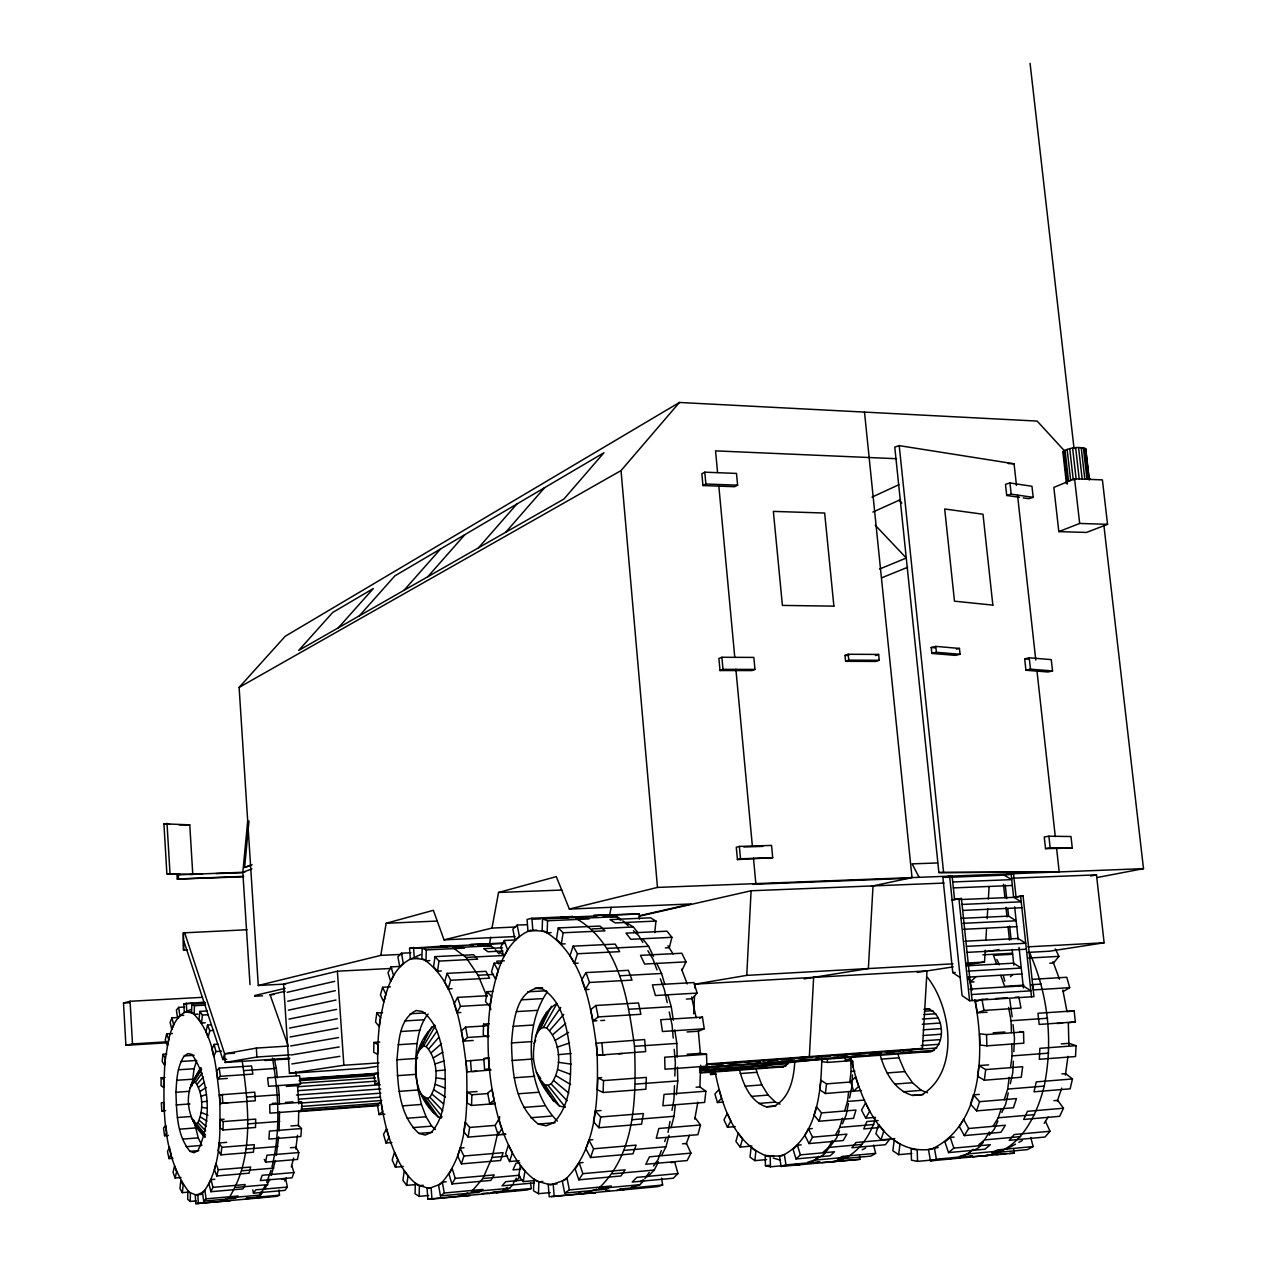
<?xml version="1.0" encoding="UTF-8"?>
<svg xmlns="http://www.w3.org/2000/svg" width="1267" height="1267" viewBox="0 0 1267 1267"><rect width="100%" height="100%" fill="white"/><g stroke="black" fill="none" stroke-linecap="round" stroke-linejoin="round"><path stroke-width="1.5" d="M161.178 1077.774L161.02 1085.645L163.554 1087.466L163.728 1079.563L161.178 1077.774L165.011 1077.52M204.842 1003.448L191.808 1004.177L191.618 1012.776L194.215 1014.36L197.953 1014.138M190.24 1201.417L190.43 1192.896L187.864 1190.822L187.674 1199.311L190.24 1201.417L196.147 1200.894M194.215 1014.36L194.405 1005.729L191.808 1004.177M220.268 1119.521L220.094 1127.915L222.992 1129.99L255.506 1127.472L255.696 1119.094L223.182 1121.564L220.268 1119.521L224.085 1119.22M222.992 1129.99L223.182 1121.564M298.363 1125.856L298.727 1111.222M373.955 1042.393L373.686 1052.228L377.629 1054.366L377.899 1044.499L373.955 1042.393L379.767 1042.012M247.065 929.756L183.351 932.86L183.541 950.171L187.453 949.997M422.196 948.175L426.298 949.933L464.577 948.096L460.38 946.354L422.196 948.175L421.879 959.024L425.981 960.814L429.814 960.624M419.108 1196.349L419.425 1185.643L415.37 1183.045L415.069 1193.72L419.108 1196.349L428.61 1195.478M425.981 960.814L426.298 949.933M477.057 1091.536L467.222 1092.265L466.889 1102.923L471.546 1105.457L495.223 1103.652M471.546 1105.457L471.878 1094.767L467.222 1092.265M483.566 1024.164L483.234 1034.996L488.017 1037.293L488.365 1026.413L483.566 1024.164L489.252 1023.799M183.541 950.171L183.351 932.86M542.529 918.939L547.55 920.761L589.012 918.939L583.849 917.134L542.529 918.939L542.133 930.96L547.154 932.829L551.097 932.655M538.459 1193.704L538.855 1181.858L533.914 1179.007L533.518 1190.806L538.459 1193.704L550.226 1192.595M547.154 932.829L547.55 920.761M597.771 1077.869L597.359 1089.731L603.108 1092.487L645.901 1089.224L646.328 1077.409L603.535 1080.577L597.771 1077.869L601.651 1077.583M603.108 1092.487L603.535 1080.577M674.472 1085.708L673.965 1099.265L671.985 1110.335M674.836 1076.016L675.359 1062.459L674.202 1049.329M705.862 1091.204L664.035 1094.435L662.863 1105.743L704.642 1102.417L705.862 1091.204L699.891 1086.928L700.635 1065.214M794.821 1060.368C794.076 1077.124 790.355 1097.76 774.042 1106.218L766.361 1106.804C750.571 1101.862 743.428 1084.679 739.469 1069.982M821.808 1058.436C821.064 1093.152 816.867 1138.352 781.977 1155.789L767.675 1156.423C733.561 1143.879 721.652 1104.286 715.111 1071.882M852.422 1074.939L851.899 1086.658L849.603 1097.951M852.754 1067.131L853.008 1061.271M693.651 1013.758L694.538 995.989M694.918 988.086L695.108 984.126L927.001 970.902L922.439 1048.427L887.233 1052.164M1013.347 1061.223L1012.776 1072.721L1010.306 1083.744M1013.822 1051.642L1014.487 1038.211L1013.03 1024.575M694.237 984.285L746.754 975.368L751.093 890.764L944.058 883.067M1076.079 1045.655L1075.525 1056.551L1039.32 1059.291L1039.874 1048.332L1076.079 1045.655L1068.936 1043.327L1061.334 1043.881M813.636 977.38L809.36 1056.583L781.882 1059.576M873.026 885.902L868.37 968.558L804.133 978.9M966.895 964.773L984.507 962.065L985.219 950.234M985.821 940.383L986.55 928.553M987.151 918.702L987.753 908.851M988.355 898.984L989.084 887.169M175.939 1092.265C176.715 1079.912 177.095 1066.513 184.285 1055.918L188.054 1053.526L192.046 1054.477C210.37 1081.226 211.858 1121.707 197.858 1150.721L194.009 1152.732L190.002 1151.339C176.651 1135.169 176.683 1112.236 175.939 1092.265L189.591 1091.299M191.887 1086.041L194.073 1068.746L196.702 1060.447L181.007 1061.477M192.901 1121.121L196.242 1123.56L197.858 1122.657C203.686 1110.478 203.053 1093.595 195.419 1082.335L192.141 1082.857C183.557 1101.007 190.224 1124.051 205.064 1137.18M229.929 1196.349C254.287 1156.628 248.554 1105.505 242.266 1061.303M276.269 1155.488L278.645 1136.847M279.057 1131.067L279.564 1111.888M301.467 1128.549L300.865 1136.531L268.905 1139.081L269.475 1131.051L301.467 1128.549L298.426 1125.397L290.903 1125.983M396.935 1059.782C398.757 1042.868 398.662 1019.254 416.114 1010.528L422.418 1011.478C439.934 1024.718 442.31 1049.108 445.018 1069.332C445.493 1090.634 446.222 1115.403 431.318 1132.429L425.221 1135.058L418.87 1133.395C398.931 1115.213 397.664 1085.043 396.935 1059.782L415.734 1058.515C416.891 1043.264 417.999 1026.381 428.103 1014.059M434.755 1025.209C406.976 1049.234 410.239 1094.355 438.398 1117.114L441.629 1117.906M422.085 1095.464L427.359 1098.41L429.909 1097.238C439.174 1082.683 438.034 1059.386 426.187 1046.605L423.526 1046.13L418.791 1050.375M499.309 1120.456L499.641 1116.702M535.007 988.102L542.735 989.02C563.546 1002.482 567.299 1030.087 570.419 1052.719C571.179 1076.554 571.385 1104.681 553.505 1122.847L546.014 1125.809L538.253 1124.051C514.56 1105.157 512.137 1071.09 511.52 1042.931C513.167 1022.96 515.843 987.722 542.514 987.674M557.385 1121.121C526.629 1090.697 522.764 1027.22 547.201 991.998M537.556 1032.257L540.265 1028.947L543.369 1027.474L556.989 1003.527C540.185 1012.713 532.758 1039.257 533.47 1057.945C535.086 1076.507 545.998 1093.864 559.46 1106.059L563.926 1106.994M250.011 984.633L242.836 872.25L247.667 821.19M251.769 864.854L244.61 867.531L248.981 821.032M538.649 1077.805L544.731 1084.647L548.009 1085.296L551.129 1083.95C562.516 1068.303 560.996 1041.268 546.631 1027.965L543.369 1027.474M643.779 1180.701L639.851 1184.708L598.467 1188.573C636.62 1152.954 636.129 1094.72 634.529 1046.304C627.989 1000.613 619.88 943.772 576.137 918.496L617.061 916.706L620.323 918.765M654.77 932.639L655.942 921.077L650.652 917.815L610.013 919.62L615.192 922.914L655.942 921.077M671.035 1127.693L674.06 1116.29L675.295 1104.507M676.325 1094.688L677.782 1080.941L677.417 1067.131M162.968 1054.302L162.192 1061.493L164.615 1065.341L165.391 1058.119L162.968 1054.302L166.816 1054.049M207.408 1010.955L199.917 1011.383L199.014 1019.317L201.516 1023.023L205.27 1022.802M182.321 1192.627L183.192 1185.041L180.785 1180.987L179.93 1188.573L182.321 1192.627L188.197 1192.12M201.516 1023.023L202.419 1015.057L199.917 1011.383M754.831 1160.651L755.908 1151.038L751.093 1147.522L750.032 1157.104L754.831 1160.651L766.614 1159.574M219.08 1142.961L218.193 1150.531L220.917 1154.87L253.368 1152.226L254.303 1144.671L221.82 1147.284L219.08 1142.961L226.698 1142.343M220.917 1154.87L221.82 1147.284M825.387 1093.516L826.512 1083.871L820.953 1080.228L819.828 1089.842L825.387 1093.516L861.449 1090.523M844.709 1110.731L847.48 1101.466L848.605 1092.075M849.729 1082.683L851.076 1071.423L850.759 1060.178M898.667 1154.68L899.982 1144.117L894.169 1140.268L892.871 1150.8L898.667 1154.68L911.797 1153.461M700.889 1068.303L931.023 1051.531C947.003 1044.546 943.899 1011.937 926.636 1008.564M295.781 1149.026L297.523 1135.375M978.948 1065.595L977.554 1076.221L984.316 1080.213L1021.265 1077.283L1022.675 1066.703L985.71 1069.57L978.948 1065.595L988.64 1064.866M984.316 1080.213L985.71 1069.57M1004.145 1099.851L1007.693 1089.082L1009.245 1077.362M1010.543 1067.59L1012.095 1055.886L1011.763 1044.166M376.806 1012.998L375.57 1022.041L379.324 1026.698L380.559 1017.639L376.806 1012.998L382.634 1012.666M984.617 1155.821C1019.365 1151.909 1036.596 1116.37 1044.23 1086.104C1053.194 1041.648 1048.284 994.801 1029.849 953.354M1065.404 1075.081L1067.97 1056.345M435.024 956.633L438.984 961.083L477.611 959.151L473.541 954.732L435.024 956.633L433.567 966.721L437.527 971.203L441.391 970.997M406.659 1185.389L408.037 1175.855L404.284 1170.803L402.922 1180.321L406.659 1185.389L416.083 1184.55M437.527 971.203L438.984 961.083M487.066 991.713L485.562 1001.69L490.123 1006.758L491.644 996.733L487.066 991.713L492.768 991.38M468.157 1137.101L469.614 1127.456L465.211 1122.039L463.77 1131.653L468.157 1137.101L497.646 1134.678M558.256 927.935L563.134 932.765L604.977 930.833L599.972 926.05L558.256 927.935L556.466 939.164L561.329 944.026L565.13 943.836M523.255 1181.62L524.95 1171.072L520.373 1165.513L518.694 1176.045L523.255 1181.62L534.896 1180.559M561.329 944.026L563.134 932.765M1065.104 451.527L1037.166 421.087L679.445 402.463L285.249 636.24L239.115 687.411L258.278 985.488L380.797 955.381L386.15 923.263L433.377 910.324L444.036 939.845L515.067 936.551M595.268 1110.985L593.463 1121.691L598.863 1127.709L641.545 1124.193L643.414 1113.519L600.685 1116.971L595.268 1110.985L601.065 1110.525M598.863 1127.709L600.685 1116.971M668.01 1132.476L670.005 1121.406M694.759 1119.141L697.848 1102.163M444.036 939.845L491.992 928.077L498.533 892.475L556.292 876.637L569.374 909.057L691.038 903.957L640.104 915.566M489.379 944.58L490.741 937.152M265.611 1162.108L266.894 1155.203L298.806 1152.558L297.492 1159.432L265.611 1162.108L264.28 1159.448M271.265 1175.428L275.256 1160.889M609.601 915.122L611.169 907.378M848.462 1103.605L846.166 1114.912L842.46 1123.829M166.642 1033.888L165.28 1039.969L167.418 1045.608L168.78 1039.526L166.642 1033.888L172.423 1033.539M1008.247 1092.93L1005.76 1103.953L1001.849 1112.505M472.67 1190.299L482.838 1178.532L492.103 1157.436L498.026 1131.716M1072.436 1078.961L1070.124 1088.828L1034.015 1091.806L1036.279 1081.875L1072.436 1078.961L1065.705 1073.64L1061.904 1073.941M207.535 1025.066L205.967 1031.766L208.184 1037.372L209.768 1030.657L207.535 1025.066L211.304 1024.845M175.131 1178.009L176.588 1171.801L174.513 1166.083L173.056 1172.292L175.131 1178.009L180.959 1177.502M541.342 1026.713L546.505 1012.285M216.784 1175.95L218.304 1169.758L215.913 1163.486L214.392 1169.663L216.784 1175.95L249.092 1173.194L250.676 1167.034L218.304 1169.758M671.938 937.327L630.839 939.306L626.009 933.13L666.996 931.197L671.938 937.327L669.293 947.668L665.381 947.874M271.059 1170.233L266.719 1182.317M271.977 1166.733C280.72 1131.257 278.724 1093.817 272.453 1058.088M661.802 1155.061L665.983 1146.73L669.008 1135.311M291.315 1166.78L293.659 1158.006M700.508 1125.001L697.895 1134.678L656.258 1138.241L658.824 1128.485L700.508 1125.001L695.108 1117.732M382.571 987.294L380.433 994.959L383.758 1001.88L385.897 994.199L382.571 987.294L390.379 986.866M740.213 1147.11L742.525 1138.859L738.218 1133.173L735.921 1141.409L740.213 1147.11L751.901 1146.065M447.124 973.357L450.672 980.278L489.6 978.187L485.958 971.314L447.124 973.357L444.59 981.941L448.122 988.862L452.018 988.656M819.052 1121.247L821.507 1112.917L816.471 1106.709L814.048 1115.023L819.052 1121.247L853.483 1118.333L855.969 1110.05L821.507 1112.917M395.415 1167.16L397.711 1159.353L394.48 1152.257L392.184 1160.034L395.415 1167.16L403.27 1166.479M448.122 988.862L450.672 980.278M835.967 1134.108L839.72 1127.44L842.492 1118.159M832.546 1161.712C854.687 1158.957 868.893 1138.685 875.481 1118.967M494.114 963.221L491.517 971.741L495.54 979.28L498.153 970.76L494.114 963.221L501.748 962.825M881.04 1139.872L883.828 1130.797L878.649 1124.589L875.877 1133.648L881.04 1139.872L894.803 1138.637M226.761 1059.323L222.849 1059.576L224.639 1053.811L184.554 932.464M463.991 1147.791L460.079 1148.124L457.625 1155.995L461.426 1163.898L500.576 1160.493L503.11 1152.669L463.896 1156.027L461.426 1163.898M197.652 1075.145L200.835 1067.669M973.452 1094.878L970.49 1104.064L976.588 1110.89L1013.41 1107.754L1016.451 1098.6L979.581 1101.688L973.452 1094.878L979.264 1094.403M573.112 946.164L577.483 953.75L619.674 951.644L615.208 944.105L573.112 946.164L569.992 955.761L574.347 963.363L578.164 963.158M976.588 1110.89L979.581 1101.688M509.54 1161.538L512.359 1152.907L508.431 1145.083L505.628 1153.699L509.54 1161.538L519.169 1160.699M574.347 963.363L577.483 953.75M993.328 1125.698L998.222 1117.795L1001.183 1108.815M1057.312 1101.071L1061.73 1088.1M592.75 1139.698L588.886 1140.015L585.861 1148.773L590.533 1157.547L632.977 1153.809L636.129 1145.115L593.59 1148.789L590.533 1157.547M264.819 1189.079L269.95 1179.102M293.992 1172.529L292.059 1177.803L260.321 1180.559L262.206 1175.269L293.992 1172.529L291.695 1165.561M661.358 1150.579L658.032 1159.622L653.629 1166.004M664.684 1141.535L666.014 1137.909M686.144 1144.101L689.438 1135.28M424.572 1040.144L427.723 1032.177M171.964 1017.876L170.111 1022.421L171.821 1029.533L173.69 1025.003L171.964 1017.876L177.792 1017.544M839.498 1130.956L836.537 1138.099L823.819 1154.57L808.995 1163.312M214.123 1044.42L211.969 1049.361L213.759 1056.504L215.913 1051.562L214.123 1044.42L217.924 1044.182M169.081 1158.608L171.029 1154.142L169.414 1147.173L167.466 1151.64L169.081 1158.608L172.946 1158.291M535.403 1037.198L542.64 1021.154M997.937 1121.042L994.041 1129.594L989.274 1135.2M214.836 1179.276L211.051 1179.609L209.023 1183.98L210.892 1191.709L243.026 1188.889L245.133 1184.534L212.919 1187.353L210.892 1191.709M1063.488 1108.213L1059.655 1116.322L1023.688 1119.474L1027.474 1111.333L1063.488 1108.213L1057.676 1100.342L1053.891 1100.675M682.058 970.189L686.033 961.859L681.82 953.243L640.5 955.35L644.618 964.044L686.033 961.859M540.265 1028.947L551.398 1006.267M265.041 1185.706L262.538 1190.806L259.909 1193.15M390.949 966.895L388.035 972.708L390.679 981.482L393.625 975.685L390.949 966.895L398.804 966.499M284.6 1180.971L286.152 1177.867M647.706 1176.71L654.263 1170.059L658.46 1161.728M417.033 1054.809L423.732 1041.775M690.943 1153.128L687.142 1160.556L645.758 1164.278L649.48 1156.819L690.943 1153.128L686.492 1143.452L682.549 1143.8M420.992 1047.413L431.714 1026.808M727.48 1127.266L730.837 1120.852L727.29 1113.44L723.964 1119.854L727.48 1127.266L735.24 1126.616M486.924 995.735L457.593 997.398L454.14 1003.797L456.975 1012.713L460.871 1012.491M386.023 1143.008L389.08 1137.402L386.562 1128.723L383.521 1134.345L386.023 1143.008L391.883 1142.533M456.975 1012.713L460.444 1006.331L457.593 997.398M533.961 1043.406L535.703 1040.223M504.329 940.494L500.766 946.987L503.997 956.617L507.576 950.123L504.329 940.494L515.859 939.94M812.21 1128.564L808.409 1128.881L804.862 1135.295L808.995 1143.578L843.252 1140.522L846.879 1134.155L812.559 1137.164L808.995 1143.578M822.901 1152.511L828.444 1147.443L832.213 1140.775M190.747 1085.154L199.157 1070.441M865.741 1118.175L869.78 1111.111L865.535 1103.019L861.512 1110.082L865.741 1118.175L875.513 1117.351M192.141 1082.857L200.724 1067.938M423.526 1046.13L435.31 1026.08M451.939 1183.932L455.217 1178.389L452.24 1168.617L448.993 1174.176L451.939 1183.932L490.836 1180.416L494.193 1174.905L455.217 1178.389M498.137 1134.947L495.112 1125.413L498.818 1119.189L501.875 1128.723L498.137 1134.947L505.786 1134.313M585.211 989.638L589.503 982.463L631.995 980.104L628.4 970.316L585.987 972.597L581.727 979.787L585.211 989.638L589.06 989.416M964.314 1135.596L968.653 1128.501L1005.349 1125.239L1000.946 1132.286L964.314 1135.596L959.309 1126.49L963.617 1119.394L968.653 1128.501M978.884 1144.608L984.507 1139.92L989.4 1132.017M193.74 1081.891L201.627 1069.237M513.42 1182.903L516.35 1178.199M189.638 1088.638L193.392 1082.683M1044.214 1123.306L1048.157 1117.13M415.845 1060.416L417.73 1057.486M583.042 1162.504L579.209 1162.837L575.186 1169.029L578.813 1179.83L620.973 1175.966L625.106 1169.837L582.852 1173.67L578.813 1179.83M546.631 1027.965L560.743 1007.455M644.84 1178.753L649.242 1172.371M426.187 1046.605L436.862 1031.306M287.371 1187.052L284.98 1190.362L253.448 1193.166L255.776 1189.84L287.371 1187.052L285.709 1178.912L282.003 1179.229M257.312 1196.476L260.606 1195.019L262.712 1192.041M195.419 1082.335L202.102 1073.022M1055.332 948.904L1058.943 956.363L1053.574 962.983L1049.789 963.205M184.523 1007.043L178.663 1007.36L176.414 1010.052L177.57 1018.209L179.835 1015.532L183.747 1015.31M983.335 1142.201L978.567 1147.823L973.674 1150.452M239.115 687.411L621.02 470.595L679.445 402.463M428.816 1048.854L438.588 1037.578M549.846 1030.388L563.736 1014.392M197.098 1084.188L203.274 1077.061M505.691 532.283L544.541 487.716M478.546 547.772L516.809 504.044M1050.042 1131.273L1044.99 1137.037L1009.213 1140.332L1014.202 1134.535L1050.042 1131.273L1045.528 1121.485M427.771 576.754L464.91 534.611M403.999 590.327L440.568 548.944M338.305 627.83L373.322 588.553L332.714 612.452L298.679 650.446L563.894 499.055L603.963 452.731L394.829 575.883L359.321 615.841M504.044 1190.236L509.635 1188.24L513.547 1183.853M516.16 1180.923L520.056 1176.52M697.103 993.09L655.451 995.529L652.394 984.918L693.968 982.558L697.103 993.09L692.051 998.713L686.381 999.061M217.781 1079.088L220.379 1076.317L252.846 1074.099L251.595 1065.959L219.159 1068.129L216.578 1070.916L217.781 1079.088L227.3 1078.423M164.567 1135.755L166.864 1133.3L165.787 1125.524L163.491 1127.994L164.567 1135.755L168.416 1135.454M1063.694 452.968L1062.823 451.717C1069.174 447.631 1078.565 446.253 1085.708 448.771L1089.287 479.955M717.423 1102.543L721.557 1098.315L719.007 1089.668L714.873 1093.896L717.423 1102.543L723.204 1102.068M1084.964 450.228L1085.708 448.771M401.465 953.212L397.917 956.759L399.723 966.879L403.286 963.363L401.465 953.212L410.872 952.768M677.972 1173.575L673.284 1178.231L632.217 1182.048L636.794 1177.376L677.972 1173.575L674.757 1162.251L670.845 1162.615M700.572 1072.975L783.481 1066.862L788.217 1063.71L699.748 1070.187M203.718 1201.116L206.093 1198.851L238.101 1196L235.63 1198.265L203.718 1201.116L202.482 1192.516L204.858 1190.236L206.093 1198.851M968.431 977.142L970.189 982.099L975.954 976.714M801.203 1144.83L797.402 1145.178L793.047 1149.264L796.009 1158.941L830.075 1155.821L834.525 1151.766L800.396 1154.87L796.009 1158.941M517.174 925.1L512.85 929.123L515.035 940.257L519.375 936.265L517.174 925.1L526.85 924.672M1010.448 976.683L1012.792 974.545M807.697 1162.219L814.554 1160.144L818.72 1156.328M198.618 1087.308L204.019 1082.493M485.261 1025.922L465.607 1027.141L461.441 1030.815L463.358 1041.11L473.161 1040.476M431.223 1052.703L441.518 1043.707M379.055 1114.596L382.634 1111.46L380.987 1101.783L377.392 1104.935L379.055 1114.596L384.883 1114.136M463.358 1041.11L467.539 1037.467L489.173 1036.073M552.792 1034.616L565.62 1023.498M954.067 1137.085L950.234 1137.418L944.929 1141.947L948.524 1152.606L984.934 1149.217L990.335 1144.735L953.861 1148.108L948.524 1152.606M960.148 1156.058L967.64 1153.968L973.262 1149.296M593.051 1021.059L598.214 1016.926L640.912 1014.281L638.489 1002.926L595.854 1005.491L590.707 1009.656L593.051 1021.059L596.915 1020.806M489.695 1103.668L494.067 1100.184L492.055 1089.525L487.7 1093.057L489.695 1103.668L495.397 1103.24M446.206 1181.778L442.341 1182.127L438.54 1185.041L440.457 1195.874L479.053 1192.31L482.965 1189.444L444.274 1193.007L440.457 1195.874M502.508 1190.742L507.18 1187.385M564.67 1193.118L569.358 1189.935L611.28 1186.007L606.465 1189.19L564.67 1193.118L562.31 1181.113L566.982 1177.882L569.358 1189.935M631.045 1187.733L634.118 1185.738M640.247 1181.747L643.303 1179.751M199.901 1091.489L206.283 1087.529M433.251 1057.913L442.848 1052.117M1063.235 991.538L1069.681 987.658L1066.782 977.269L1032.573 979.312M555.263 1040.35L568.661 1032.367M875.624 1153.35L870.762 1156.122L837.455 1159.194L842.254 1156.407L875.624 1153.35L873.596 1145.035M970.395 1152.226L960.592 1157.5L952.942 1157.8M1006.996 1148.757L1015.516 1144.149M1018.921 1142.311L1022.326 1140.458M300.517 1084.045L268.541 1086.294L267.622 1077.869L299.582 1075.667L300.517 1084.045L297.571 1085.613L286.326 1086.405M704.785 472.179L701.855 473.747L702.947 485.546L734.622 486.702L737.616 485.182L736.507 473.43L704.785 472.179L705.877 484.01L702.947 485.546M1033.159 1146.572L1027.284 1149.644L991.76 1152.986L997.557 1149.898L1033.159 1146.572L1030.72 1137.433M862.178 1149.787L865.662 1147.981M872.013 497.107L898.937 484.707M220.901 1201.48L228.915 1197.838L260.606 1195.019M872.852 512.074L900.599 499.578M245.497 1199.152L248.11 1197.996L279.5 1195.177L278.93 1189.951M279.5 1195.177L276.808 1196.333L195.783 1203.65L195.261 1194.797L201.548 1194.401M699.558 1018.335L702.441 1017.084L704.246 1028.772L698.45 1031.211L687.078 1031.956M415.75 956.712L420.945 954.51M1074.574 478.768L1053.843 487.431L1058.832 531.617L1086.484 532.441L1107.548 524.332L1102.401 479.892L1074.574 478.768L1079.674 523.445L1058.832 531.617M879.599 569.026L906.285 558.018L875.275 525.219M187.326 1010.987L190.874 1009.514M882.054 577.673L907.663 567.268M721.889 657.272L718.896 658.46L720.004 670.528L751.917 670.576L754.974 669.419L753.833 657.415L721.889 657.272L722.998 669.356L720.004 670.528M244.816 872.187L177 874.895L177.253 879.045L243.739 876.78M177.253 879.045L243.121 876.368M710.011 1070.821L710.581 1074.543L715.237 1072.753M244.594 867.483L251.769 864.791M242.836 872.25L251.927 868.893M987.801 999.029L981.973 999.394L975.4 1001.817L977.411 1012.808L987.104 1012.175M845.01 655.435L848.193 654.263L878.633 654.421L879.235 660.281L876.004 661.422L845.596 661.311L845.01 655.435L848.811 655.451M458.686 1196.412L467.761 1193.086M845.596 661.311L848.779 660.155L879.235 660.281M844.915 1057.137L845.485 1060.527L851.076 1058.515M977.411 1012.808L984 1010.433L1020.949 1008.009L1018.89 997.05L1015.01 997.303M875.402 655.577L878.633 654.421M489.395 1193.482L493.528 1191.994L531.301 1188.509L530.572 1183.045M496.585 1192.896L500.322 1191.566M200.851 1096.446L206.426 1094.482M531.301 1188.509L527.072 1189.982L427.866 1199.12L427.058 1187.987L431.128 1187.86L431.936 1199.041L470.295 1195.478L466.113 1195.573M434.739 1064.106L443.925 1060.954M557.084 1047.191L569.58 1042.963M596.725 1189.159L582.852 1193.767L579.082 1192.722M1016.467 485.388L1014.075 463.801L899.222 445.636L894.771 447.108L938.879 872.551L1059.196 871.918L1056.599 848.367M616.744 1190.521L621.812 1188.874L662.625 1185.025L661.612 1178.12M630.966 1187.575L639.851 1184.708M662.625 1185.025L657.446 1186.672L551.082 1196.571M785.999 1164.927L784.336 1154.522L779.474 1156.058L781.121 1166.416L785.999 1164.927L819.892 1161.791L814.934 1163.28M802.549 1163.787L799.113 1164.816L795.581 1164.056M1023.213 497.883L1028.709 498.675L1033.191 497.361L1031.956 486.275L1009.957 482.965L1005.475 484.327L1006.711 495.476L1019.539 497.345M1006.711 495.476L1011.193 494.146L1033.191 497.361M938.182 1147.443L928.473 1149.502L930.469 1160.905L992.251 1154.934M930.469 1160.905L936.376 1159.242L972.597 1155.821L966.594 1157.484M948.92 1159.194L954.542 1157.626M167.292 1042.773L125.892 1045.323L123.501 1003.021L130.058 1001.278L202.514 997.335M739.358 846.435L736.285 847.227L737.426 859.549L772.712 857.696L771.555 845.422L739.358 846.435L740.498 858.773L737.426 859.549M931.213 647.532L935.775 646.392L959.452 648.419L960.069 654.263L955.508 655.372L931.831 653.424L931.213 647.532L934.856 647.833M931.831 653.424L936.392 652.299L960.069 654.263M956.411 649.163L959.452 648.419M190.763 1011.636L184.317 1012.444L183.794 1003.781L204.003 1002.181M418.094 958.042L410.35 959.167L409.558 948.318L451.448 945.546M567.98 917.672L572.937 916.484L531.887 918.274L527.056 919.462L528.006 931.419L536.765 930.105M569.374 909.057L657.478 887.423L1143.499 868.655L1103.795 524.601M391.756 968.416L337.386 971.203L283.586 984.142L289.446 1073.387L364.136 1068.255L377.598 1066.323M1024.67 658.856L1029.216 657.779L1051.277 659.632L1052.544 670.94L1047.983 671.985L1025.922 670.243L1024.67 658.856L1028.345 659.173M254.588 995.561L285.218 988.323M478.15 945.198L481.84 944.327L485.594 945.515M602.918 915.993L606.418 915.17L610.013 916.342M1025.922 670.243L1030.483 669.182L1052.544 670.94M288.179 1045.972L270.077 994.769L285.107 991.269M287.181 992.33L334.694 981.323M639.17 916.231L751.093 890.764M287.767 1001.247L335.343 990.667M288.369 1010.179L335.977 1000.027M871.458 886.235L912.018 877.588L864.506 412.108M125.892 1045.323L132.497 1043.929L165.85 1041.87M945.372 877.445L952.119 876.051L954.558 899.443M288.955 1019.111L336.626 1009.387M1008.326 874.721L1013.521 873.676L1016.055 897.242L960.497 899.538M289.541 1028.06L337.275 1018.763M961.415 898.477L952.103 899.903L961.415 898.477L972.122 1000.566M1090.649 875.972L1096.478 874.863L1104.127 942.775L1049.377 951.232L1027.854 952.404M1097.428 877.461L1143.499 868.655M960.212 977.601L952.768 972.613L942.886 877.556L949.632 876.146L962.081 995.624L969.603 1000.724L1033.951 996.638L1023.039 895.817L1013.616 897.242L1021.234 901.819L962.049 904.448M1016.055 897.131L1023.039 895.817M290.127 1037.008L337.909 1028.139M289.795 1058.183L225.178 1062.443L224.639 1053.811L256.346 1048.078L287.514 1046.099M290.713 1045.972L338.558 1037.53M163.918 823.803L189.765 824.849L192.774 874.388L166.88 873.818L163.918 823.803L169.604 824.199M189.765 824.849L179.09 824.865M225.178 1062.443L256.916 1057.011L290.048 1054.841M1048.886 836.204L1044.246 836.996L1045.528 848.621L1072.278 848.082L1070.995 836.537L1048.886 836.204L1050.169 847.845L1072.278 848.082M291.315 1054.952L339.208 1046.938M1045.528 848.621L1050.169 847.845M938.879 872.551L1059.196 871.918M985.742 951.707L998.966 949.601M291.901 1063.932L339.857 1056.345M917.213 972.407L953.212 966.879M289.446 1073.387L343.864 1065.262L378.96 1062.886M219.413 1094.894L254.778 1092.17L255.332 1100.754L219.951 1103.494L219.413 1094.894L223.23 1094.609M484.311 1059.497L465.923 1061.065L466.763 1071.961L491.058 1069.982M483.788 1058.626L488.508 1057.977L489.363 1069.079L484.627 1069.681L483.788 1058.626L489.474 1058.23M597.216 1055.284L645.679 1051.61L644.65 1039.558L596.219 1043.2L597.216 1055.284L604.977 1054.762M161.828 1110.921L164.33 1110.605L163.855 1102.512L161.352 1102.844L161.828 1110.921L165.66 1110.636M374.858 1083.697L378.754 1083.206L378.041 1073.133L374.145 1073.656L374.858 1083.697L378.738 1083.428M1067.099 1011.699L1074.147 1010.86L1075.366 1021.931L1068.319 1022.722L1068.889 1045.132M699.463 1068.556L709.282 1067.495M713.194 1067.067L721.05 1066.212M728.905 1065.357L732.817 1064.929M756.367 1062.364L760.295 1061.936M768.15 1061.081L777.954 1060.004M719.07 1070.061L722.982 1069.649M730.79 1068.81L740.577 1067.764M744.489 1067.352L826.622 1058.61M834.446 1057.787L838.342 1057.375M875.497 1053.415L881.373 1052.798M558.129 1054.682L571.053 1053.479M967.64 1153.968L1003.591 1150.61M605.658 1190.774L609.506 1190.41M619.135 1189.507L622.984 1189.143M630.697 1188.414L636.477 1187.876M917.53 1161.38L917.213 1149.993L911.147 1148.836L911.464 1160.176L917.53 1161.38L932.67 1159.954M940.225 1159.242L945.911 1158.703M996.163 1154.57L1005.966 1153.635M556.973 1183.932L548.215 1184.423L549.197 1196.745L595.728 1192.738L592.322 1192.801M1013.774 1149.438L1014.186 1153.208L972.66 1156.787M435.595 1070.884L445.065 1070.013M538.855 1181.858L542.783 1181.493M534.294 1182.919L502.017 1185.864L505.739 1181.668L522.859 1180.1M471.403 1191.772L509.635 1188.24M814.554 1160.144L848.225 1157.04M773.915 1156.122L765.157 1155.393L765.442 1165.703L769.164 1165.355M482.315 1193.514L488.238 1192.96M496.11 1192.231L502.033 1191.677M507.94 1191.138L515.827 1190.41M765.442 1165.703L770.447 1166.812L789.135 1165.07M794.742 1164.563L804.086 1163.692M781.121 1166.416L859.929 1159.321L859.596 1155.884M859.929 1159.321L821.681 1162.583M201.405 1101.847L207.139 1101.324M245.608 1198.756L268.968 1196.666M195.783 1203.65L230.119 1200.752L227.474 1200.799M482.838 1178.532L519.438 1175.238M828.444 1147.443L862.336 1144.386M419.425 1185.643L423.226 1185.294M612.547 1173.86L654.263 1170.059M984.507 1139.92L1020.695 1136.61M520.658 1169.203L513.008 1169.884L516.017 1163.169L519.85 1162.837M492.103 1157.436L507.608 1156.09M839.72 1127.44L873.787 1124.494M878.744 1127.598L863.761 1128.913L866.866 1121.533L878.126 1120.566M623.982 1150.388L665.983 1146.73M998.222 1117.795L1034.616 1114.627M236.074 1187.417L267.97 1184.613M241.839 1170.803L273.91 1168.079M879.9 1053.906C884.477 1071.106 894.09 1090.475 912.652 1095.417L923.453 1094.53M847.48 1101.466L864.569 1100.073M290.428 1147.759L296.05 1147.3L298.806 1152.558M631.853 1119.727L674.06 1116.29M1007.693 1089.082L1044.23 1086.104M501.589 1134.361L505.517 1134.028M530.73 1117.747L551.288 1116.1M412.725 1127.646L431.714 1126.141L435.468 1129.562M186.091 1146.683L201.849 1145.416L198.254 1137.877L193.788 1120.234M758.648 1103.446L775.42 1102.1L780.092 1104.111M903.323 1091.774L921.267 1090.333L927.523 1092.74M469.614 1127.456L495.207 1125.397M190.002 1151.339L198.776 1150.626M418.87 1133.395L432.237 1132.318M538.253 1124.051L555.152 1122.673M245.75 1149.106L277.948 1146.492M766.361 1106.804L775.721 1106.043M407.166 1118.254L426.092 1116.781L431.714 1126.141M182.543 1139.112L198.254 1137.877M894.613 1084.109L912.478 1082.699L921.267 1090.333M751.426 1096.398L768.15 1095.084L775.42 1102.1M912.652 1095.417L921.948 1094.688C959.752 1071.787 951.612 1007.677 927.396 977.3M696.09 1087.213L699.891 1086.928M887.074 1072.959L904.891 1071.597L912.478 1082.699M179.597 1129.166L195.261 1127.963M247.508 1123.892L279.754 1121.422M745.17 1086.199L761.831 1084.916L768.15 1095.084M523.952 1107.406L544.43 1105.822M826.512 1083.871L851.472 1081.939M471.878 1094.767L487.668 1093.579M177.428 1117.526L191.111 1116.496M300.928 1109.163L379.831 1103.24M635.48 1084.124L677.782 1080.941M1012.095 1055.886L1048.696 1053.13M518.346 1093.785L538.744 1092.249M378.516 1105.014L269.903 1113.17L269.728 1104.618L301.736 1102.258L301.91 1110.747M298.283 1111.666L378.976 1105.584M851.076 1071.423L854.877 1071.122M402.573 1105.885L421.436 1104.46L426.092 1116.781M219.951 1103.494L227.585 1102.939M399.2 1091.362L418.031 1089.984L421.436 1104.46M298.521 1099.186L380.86 1093.152M699.527 1070.536L768.435 1065.484M845.485 1060.527L851.297 1060.099M272.342 1103.383L276.095 1103.114M285.487 1102.417L292.994 1101.862M821.665 1058.183L821.76 1061.588L827.446 1062.411L852.406 1060.574M699.59 1072.294L785.999 1065.927M705.941 1071.977L715.792 1071.264M723.679 1070.678L733.545 1069.95M741.433 1069.364L749.304 1068.794M759.171 1068.065L767.058 1067.479M774.945 1066.893L783.481 1066.862M881.198 1059.117L898.968 1057.802L904.891 1071.597M300.184 1103.082L380.543 1097.143M710.581 1074.543L716.346 1074.115M301.467 1106.455L381.795 1100.469M740.276 1073.545L756.906 1072.31L761.831 1084.916M921.157 1045.576L938.926 1044.309M297.951 1090.665L380.274 1084.758M246.954 1097.048L279.199 1094.72L278.17 1085.328M514.259 1077.789L534.611 1076.317M706.891 1063.979L922.439 1048.427M706.02 1064.692L936.756 1047.999M711.626 1064.708L723.473 1063.852M727.416 1063.567L741.227 1062.57M745.17 1062.269L758.981 1061.271M762.94 1060.986L776.75 1059.988M780.694 1059.703L794.504 1058.705M798.448 1058.42L812.274 1057.422M816.217 1057.137L830.028 1056.14M833.971 1055.854L847.781 1054.841M851.741 1054.556L865.551 1053.558M869.495 1053.273L881.341 1052.418M885.285 1052.133L899.095 1051.135M903.038 1050.85L910.941 1050.28M296.462 1095.036L380.781 1088.939M1023.514 1031.956L986.534 1034.569L979.613 1033.777L979.929 1045.006L986.866 1045.845L1023.847 1043.169L1023.514 1031.956L1019.998 1031.576M176.192 1104.951L189.844 1103.953M699.669 1067.527L934.064 1050.47M700.002 1067.701L703.929 1067.416M711.785 1066.846L721.604 1066.133M729.475 1065.563L739.294 1064.85M747.15 1064.28L755.005 1063.694M764.825 1062.981L772.68 1062.411M780.535 1061.841L790.355 1061.128M798.21 1060.558L808.029 1059.846M815.885 1059.275L825.72 1058.547M833.575 1057.977L843.394 1057.264M851.25 1056.694L861.069 1055.981M868.924 1055.411L876.78 1054.841M886.599 1054.128L894.454 1053.542M902.31 1052.972L912.145 1052.259M920 1051.689L931.023 1051.531M300.041 1078.66L378.675 1073.181M299.566 1079.151L378.279 1073.656M923.39 1035.487L941.064 1034.252M306.503 1078.882L316.322 1078.185M324.162 1077.647L333.981 1076.95M343.8 1076.269L353.62 1075.588M361.475 1075.034L371.294 1074.353M299.044 1080.735L373.908 1075.493M687.157 1054.271L700.429 1053.336L706.527 1054.271L706.828 1066.181L664.985 1069.221L664.684 1057.216L706.527 1054.271M993.201 1032.811L1004.842 1032.003M397.284 1075.667L416.083 1074.337L418.031 1089.984M484.627 1069.681L490.313 1069.269M300.374 1083.174L375.317 1077.9M472.654 1071.549L476.582 1071.264M922.724 1040.856L940.383 1039.605M297.539 1086.738L376.505 1081.131M634.529 1046.304L676.816 1043.438L677.164 1057.248M1008.58 1007.344L1011.066 1020.727L1047.666 1018.24M176.699 1080.276L192.315 1079.215M923.231 1029.818L940.906 1028.614M511.947 1060.479L532.267 1059.069M1075.366 1021.931L1039.162 1024.433L1037.958 1013.283L1074.147 1010.86M618.549 1053.811L622.43 1053.542M1056.916 1023.514L1062.617 1023.118M922.376 1019.048L938.166 1018.003M178.425 1069.791L194.073 1068.746M922.249 1024.259L939.924 1023.055M244.135 1070.567L276.317 1068.398L277.346 1077.805M923.912 1009.276L929.82 1008.896M398.171 1044.737L416.986 1043.517M925.053 1011.177L932.94 1010.67M704.246 1028.772L662.451 1031.512L660.677 1019.729L702.441 1017.084M923.96 1014.55L935.79 1013.774M511.52 1042.931L531.855 1041.601M264.93 1060.495L289.319 1058.879M995.577 998.539L1007.233 997.794M215.913 1051.562L221.63 1051.198M184.285 1055.918L194.12 1055.284M224.639 1053.811L234.427 1053.178M1069.681 987.658L1033.555 989.907L1032.114 984.665M971.488 994.532L1030.863 990.842L1023.166 985.837L969.873 989.099M400.91 1031.496L419.757 1030.309M600.796 1020.568L604.66 1020.331M513.04 1026.302L533.391 1025.019M970.189 982.099L974.054 981.862M516.398 1011.62L536.796 1010.385M209.768 1030.657L213.553 1030.435M404.997 1020.933L423.907 1019.777M629.097 1009.245L671.257 1006.679L673.315 1020.22M1023.894 985.156L1004.683 986.328L1000.724 975.4M1031.576 984.697L1041.189 984.111M521.402 999.853L541.848 998.665M460.444 1006.331L489.822 1004.62M968.622 977.095L1021.883 973.975M410.16 1013.758L425.348 1012.856M966.436 965.834L1013.632 963.173L1021.25 968.051L967.988 971.108M527.737 991.823L546.41 990.762M202.419 1015.057L208.057 1014.724M952.768 972.613L955.255 972.47M982.859 954.843L1012.206 953.243M123.501 1003.021L129.408 1002.704M270.077 994.769L274.005 994.563M619.642 975.78L661.596 973.484L664.811 984.554M1012.618 954.289L993.486 955.334L996.781 964.456M254.683 996.242L262.507 995.814M183.794 1003.781L193.613 1003.242M201.453 1002.799L205.381 1002.593M1028.63 958.042L1058.943 956.363M194.405 1005.729L205.602 1005.111M746.754 975.368L953.006 963.823M966.784 963.063L984.507 962.065M258.278 985.488L285.693 984.031M493.766 948.001L490.804 945.863L452.968 947.684L465.987 957.409L478.102 975.257L493.497 974.434M1027.885 946.845L1104.127 942.775M967.069 952.372L1026.365 949.189M964.868 941.223L1018.066 938.467L1025.716 943.25L966.436 946.37M606.956 948.381L648.625 946.322L653.487 956.506M465.987 957.409L504.155 955.508L499.705 952.293M504.329 960.798L496.743 961.178L498.707 964.013M962.983 923.326L1016.15 920.776L1008.58 916.12L961.463 918.337M502.492 947.764L483.693 948.666L487.922 951.755L502.999 951.01M380.797 955.381L402.304 954.336M963.617 929.297L1016.799 926.668M503.712 942.996L470.358 944.58L504.076 943.551M445.905 946.196L439.997 946.481L447.409 947.162M449.864 946.006L473.557 944.881M409.558 948.318L420.897 947.779M436.038 947.051L447.394 946.512M491.992 928.077L515.59 927.016M962.667 910.419L1021.883 907.726M592.085 928.917L633.389 927.016L638.077 932.955M386.15 923.263L437.21 921.061M596.947 915.93L560.267 917.53L567.315 917.957M639.249 913.998L593.716 915.455L639.249 913.998L639.376 919.113M532.9 919.208L540.692 918.86M1012.618 878.174L1096.478 874.863M952.736 881.975L1011.715 879.631L1004.193 875.164L1011.082 873.771L1013.632 897.353M953.354 887.914L1012.349 885.49M1009.482 1153.398L1014.186 1153.208M498.533 892.475L561.756 890.052M908.692 878.3L752.756 884.334L755.845 883.622L753.469 858.044M947.336 877.382L1006.6 875.069M937.58 862.954L912.129 863.872L919.05 877.271M190.684 874.436L202.419 874.04M216.103 873.596L241.522 872.741M740.498 858.773L772.712 857.696M743.856 846.989L762.766 846.388M246.226 1198.075L254.667 1197.869M495.223 1191.994L500.94 1191.867M427.866 1199.12L431.936 1199.041M722.998 669.356L754.974 669.419M1079.674 523.445L1107.548 524.332M705.877 484.01L737.616 485.182M896.561 458.717L715.554 450.878L717.565 472.528M1008.199 463.548L1014.075 463.801M166.88 873.818L180.183 874.452M604.422 915.978L617.061 916.706M477.501 944.691L490.804 945.863M558.304 1062.3L571.306 1064.169M435.737 1077.758L445.287 1079.199M201.516 1107.31L207.265 1108.261M298.632 1101.451L301.736 1102.258M620.212 1188.937L623.855 1189.887M773.139 1158.038L780.424 1160.176M606.418 915.17L611.898 917.055M617.362 918.923L621.004 920.175M557.623 1069.506L570.34 1074.289M435.199 1084.251L445.541 1088.274M481.84 944.327L485.198 945.689M201.168 1112.458L207.978 1115.245M556.118 1075.778L570.609 1084.552M433.979 1089.905L445.493 1097.032M626.864 922.899L633.389 927.016M200.408 1116.924L206.949 1121.152M553.901 1080.719L568.772 1093.057M432.174 1094.34L443.529 1103.905M199.283 1120.392L206.283 1126.474M622.826 920.808L628.131 925.781M633.437 930.754L638.742 935.711L642.797 942.41M551.129 1083.95L567.125 1100.785M429.909 1097.238L442.769 1110.811M495.254 949.743L499.15 953.877M899.19 500.212L901.851 503.031M197.858 1122.657L205.618 1130.908M1087.735 476.17L1090.396 479.069M196.242 1123.56L205.634 1135.042M427.359 1098.41L442.025 1116.765M191.396 1117.953L194.738 1122.166M548.009 1085.296L565.415 1107.31M642.765 938.895L648.625 946.322M194.564 1123.021L204.906 1136.8M424.683 1097.808L438.398 1117.114M536.242 1072.072L540.756 1078.534M544.731 1084.647L559.46 1106.059M419.71 1091.552L433.662 1112.838M541.547 1082.097L553.679 1101.387M667.978 945.736L673.046 953.956M647.88 950.788L652.964 959.151L656.987 969.904M588.886 1140.015L593.59 1148.789M808.409 1128.881L812.559 1137.164M460.079 1148.124L463.896 1156.027M200.329 1129.166L203.053 1134.852M656.734 963.3L661.596 973.484M996.86 959.483L999.346 964.805M546.299 1088.511L548.468 1093.643M478.102 975.257L486.956 996.606M681.567 969.16L687.205 983.952M660.36 978.868L664.383 989.622L667.218 1002.625M1052.972 961.685L1059.497 979.169M585.987 972.597L589.503 982.463M950.234 1137.418L953.861 1148.108M579.209 1162.837L582.852 1173.67M183.842 941.064L222.849 1059.576M797.402 1145.178L800.396 1154.87M668.042 995.609L671.257 1006.679M1003.321 975.638L1004.81 981.133M1009.751 999.457L1012.19 1016.768M968.717 976.873L972.217 990.145M974.719 999.615C984.697 1048.442 984.063 1124.542 931.514 1149.201C881.769 1156.486 858.899 1096.383 850.87 1057.296M489.395 1003.939L490.836 1009.625M898.097 1054.35L898.968 1057.802M211.051 1179.609L212.919 1187.353M756.098 1068.762L756.906 1072.31M691.576 996.955L696.169 1017.718M669.245 1011.921L672.064 1024.94L673.22 1038.069M595.854 1005.491L598.214 1016.926M274.401 1059.18L276.317 1068.398M252.798 1189.887L253.448 1193.166M1062.855 990.05L1066.941 1011.351M465.607 1027.141L467.539 1037.467M981.973 999.394L984 1010.433M442.341 1182.127L444.274 1193.007M934.365 1147.791L936.376 1159.242M295.718 1071.724L296.335 1075.588M674.773 1029.897L676.816 1043.438M219.159 1068.129L220.379 1076.317M178.663 1007.36L179.835 1015.532M1085.724 449.468L1089.082 478.657M1084.9 448.201L1088.496 479.417M1085.201 452.176L1085.645 456.057M1086.532 463.833L1086.975 467.729M1087.656 473.557L1088.1 477.453M1083.38 447.789L1086.959 479.021M1081.21 447.584L1084.805 478.831M1078.581 447.568L1082.161 478.831M1075.651 447.758L1079.231 479.037M1030.071 63.35L1074.052 448.629M1072.626 448.154L1076.19 479.417M1069.728 448.708L1073.276 479.955M1067.131 449.389L1070.678 480.621M1065.024 450.165L1068.572 481.349M1063.551 450.957L1067.321 484.057L1066.782 480.161M1064.359 458.797L1065.009 464.625M1065.452 468.505L1066.117 474.333M1062.823 451.717L1066.402 483.503M1017.544 495.207L1035.773 660.012M1037.071 671.779L1055.284 836.6M1009.957 482.965L1011.193 494.146M1029.216 657.779L1030.483 669.182M1020.6 895.927L1031.512 996.796M1014.661 906.887L1018.193 939.686M1019.032 947.399L1023.388 987.912M1005.238 884.952L1006.711 898.651M1007.756 908.423L1008.595 916.247M1009.641 926.034L1011.114 939.734M1012.175 949.506L1013.853 965.153M1003.48 884.318L1004.921 897.78M1005.966 907.394L1006.996 917.023M1008.025 926.636L1009.466 940.098M935.775 646.392L936.392 652.299M958.913 898.588L969.603 1000.724M899.222 445.636L943.519 871.791M848.193 654.263L848.779 660.155M718.848 486.29L734.781 657.415M735.889 669.214L752.376 846.245M698.339 1030.942L700.366 1053.637M621.02 470.595L657.478 887.423M601.873 1042.424L602.886 1054.572M531.887 918.274L532.853 930.279M553.204 1184.281L554.202 1196.65M470.516 1060.447L471.34 1071.375M413.501 947.352L414.293 958.232M337.386 971.203L343.864 1065.262M297.507 1085.106L298.743 1103.858M256.346 1048.078L256.916 1057.011M222.263 1094.498L222.802 1103.129M186.297 1003.163L186.819 1011.858M197.826 1194.718L198.349 1203.602M178.251 874.388L178.504 878.554M167.006 823.265L170 873.327M130.058 1001.278L132.497 1043.929M1011.066 1020.727L1011.414 1032.447M986.534 1034.569L986.866 1045.845M827.351 1059.006L827.446 1062.411M770.178 1156.454L770.447 1166.812M415.734 1058.515L416.083 1074.337M279.199 1094.72L279.405 1104.254M164.884 1061.556C162.873 1105.315 161.558 1155.678 189.131 1192.279L196.559 1195.193L203.734 1191.804C222.343 1165.197 220.015 1130.164 219.825 1099.17C216.119 1069.839 215.057 1035.313 192.932 1013.141L185.536 1011.731C168.685 1021.582 168.305 1044.42 164.884 1061.556M379.767 1021.946C375.317 1059.164 377.899 1097.127 387.67 1133.332C393.958 1152.226 401.164 1172.149 417.381 1184.867L429.133 1188.462L440.536 1184.107C469.059 1152.843 467.38 1106.17 466.573 1066.481C461.378 1029.057 457.181 983.208 423.938 959.388L412.282 958.169C388.367 969.112 384.471 998.982 379.767 1021.946M490.646 1001.5C485.213 1042.535 488.333 1084.568 500.164 1124.257C507.829 1145.495 517.189 1167.636 536.369 1181.002L550.749 1184.946L564.765 1180.084C599.069 1146.809 598.341 1093.659 596.995 1049.203C591.04 1007.281 584.182 955.286 544.652 931.308L530.382 930.263C502.603 941.745 496.141 975.178 490.646 1001.5M855.969 1142.517L851.852 1147.759L885.38 1144.735L889.545 1139.524L855.969 1142.517M855.573 1077.029L850.616 1081.701L853.673 1091.14L858.646 1086.484L855.573 1077.029M833.892 606.149L782.404 605.404L773.361 511.393L824.659 513.04L833.892 606.149M992.853 605.119L954.479 601.176L944.691 508.986L983.002 514.244L992.853 605.119"/></g></svg>
